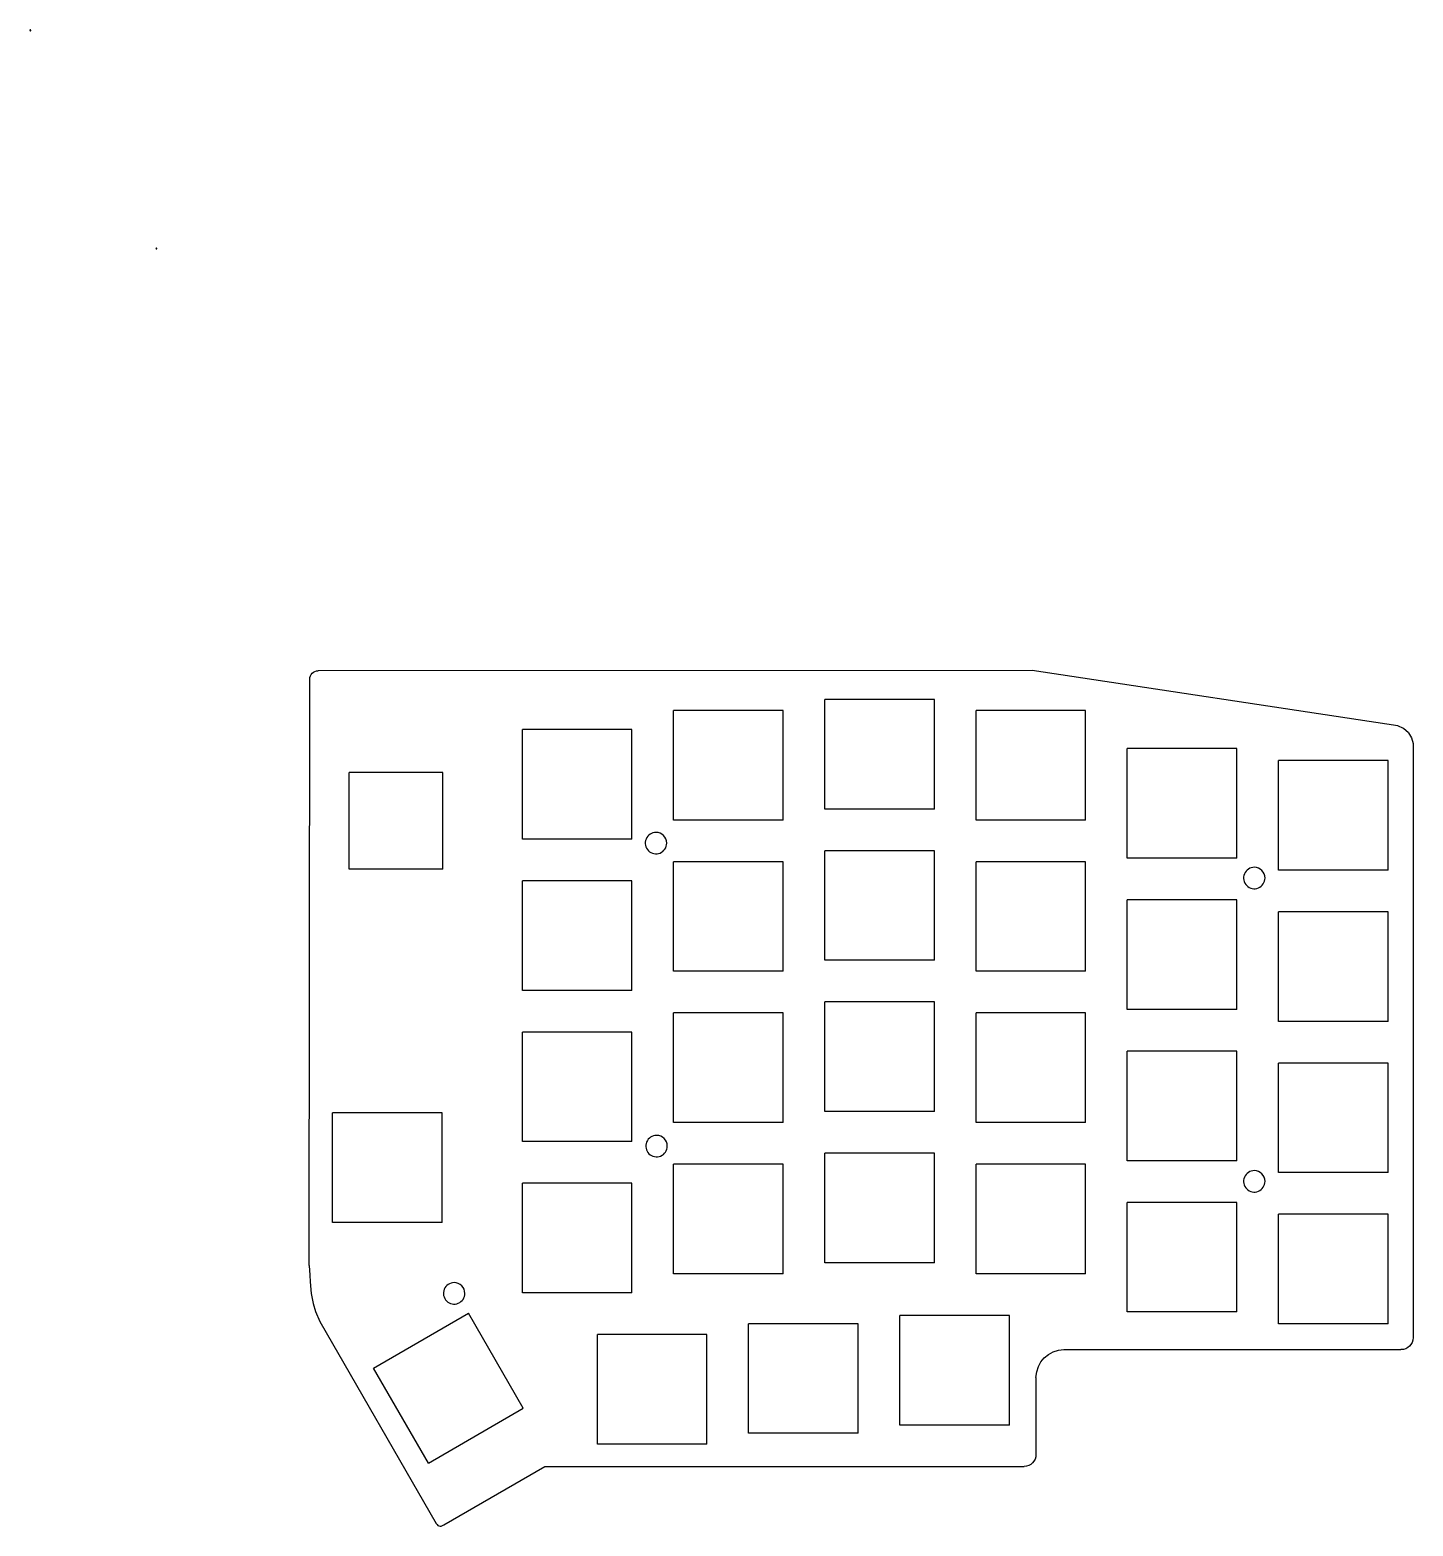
# Model space of a CAD drawing. Header units: millimetres. Extents: x 0 to 174, y 0 to 189.
import ezdxf

# ---------------------------------------------------------------- set-up
doc = ezdxf.new("R2010")
doc.units = ezdxf.units.MM
doc.layers.get('0').update_dxf_attribs({"linetype": 'CONTINUOUS'})

msp = doc.modelspace()

# ---------------------------------------------------------------- linework, layer by layer
at = {"color": 7}
for points in [[(0.05, 188.5442)], [(15.9291, 161.0621)], [(78.8721, 87.4824)], [(154.2467, 83.0914)], [(78.9432, 49.3239)], [(154.2467, 44.8914)], [(53.4416, 30.7819)]]:
    msp.add_lwpolyline(points, close=True, dxfattribs=at)
for points in [[(35.4269, 107.3882), (35.555, 107.5436)], [(35.555, 107.5436), (35.7104, 107.6717), (35.8888, 107.7685)], [(35.8888, 107.7685), (36.0859, 107.8296), (36.3011, 107.8511)], [(126.2507, 107.8544), (36.3011, 107.8511)], [(172.3422, 100.9201), (126.2507, 107.8544)], [(35.1917, 32.9244), (35.247, 106.797)], [(35.247, 106.797), (35.269, 107.0127), (35.3301, 107.2098)], [(35.3301, 107.2098), (35.4269, 107.3882)], [(100.1467, 90.4314), (100.1467, 104.2314)], [(113.9467, 104.2314), (100.1467, 104.2314)], [(113.9467, 90.4314), (113.9467, 104.2314)], [(81.0967, 89.0414), (81.0967, 102.8414)], [(94.8967, 102.8414), (81.0967, 102.8414)], [(94.8967, 89.0414), (94.8967, 102.8414)], [(119.1967, 89.0414), (119.1967, 102.8414)], [(132.9967, 102.8414), (119.1967, 102.8414)], [(132.9967, 89.0414), (132.9967, 102.8414)], [(62.0467, 86.6414), (62.0467, 100.4414)], [(75.8467, 100.4414), (62.0467, 100.4414)], [(75.8467, 86.6414), (75.8467, 100.4414)], [(173.0586, 100.575), (172.3422, 100.9201)], [(173.6801, 100.0312), (173.0586, 100.575)], [(173.6801, 100.0312), (174.0484, 99.3962)], [(138.2467, 84.2414), (138.2467, 98.0414)], [(152.0467, 98.0414), (138.2467, 98.0414)], [(152.0467, 84.2414), (152.0467, 98.0414)], [(174.0484, 99.3962), (174.2516, 98.685)], [(174.2516, 98.685), (174.2516, 23.8566)], [(157.2967, 82.7414), (157.2967, 96.5414)], [(171.0967, 96.5414), (157.2967, 96.5414)], [(171.0967, 82.7414), (171.0967, 96.5414)], [(52.0137, 95.0474), (40.2137, 95.0474)], [(52.0137, 82.8474), (40.2137, 82.8474), (40.2137, 95.0474)], [(52.0137, 82.8474), (52.0137, 95.0474)], [(94.8967, 89.0414), (81.0967, 89.0414)], [(113.9467, 90.4314), (100.1467, 90.4314)], [(132.9967, 89.0414), (119.1967, 89.0414)], [(75.8467, 86.6414), (62.0467, 86.6414)], [(100.1467, 71.3814), (100.1467, 85.1814)], [(113.9467, 85.1814), (100.1467, 85.1814)], [(113.9467, 71.3814), (113.9467, 85.1814)], [(81.0967, 69.9914), (81.0967, 83.7914)], [(94.8967, 83.7914), (81.0967, 83.7914)], [(94.8967, 69.9914), (94.8967, 83.7914)], [(119.1967, 69.9914), (119.1967, 83.7914)], [(132.9967, 83.7914), (119.1967, 83.7914)], [(132.9967, 69.9914), (132.9967, 83.7914)], [(152.0467, 84.2414), (138.2467, 84.2414)], [(62.0467, 67.5914), (62.0467, 81.3914)], [(75.8467, 81.3914), (62.0467, 81.3914)], [(75.8467, 67.5914), (75.8467, 81.3914)], [(171.0967, 82.7414), (157.2967, 82.7414)], [(138.2467, 65.1914), (138.2467, 78.9914)], [(152.0467, 78.9914), (138.2467, 78.9914)], [(152.0467, 65.1914), (152.0467, 78.9914)], [(157.2967, 63.6914), (157.2967, 77.4914)], [(171.0967, 77.4914), (157.2967, 77.4914)], [(171.0967, 63.6914), (171.0967, 77.4914)], [(94.8967, 69.9914), (81.0967, 69.9914)], [(113.9467, 71.3814), (100.1467, 71.3814)], [(132.9967, 69.9914), (119.1967, 69.9914)], [(75.8467, 67.5914), (62.0467, 67.5914)], [(100.1467, 52.3314), (100.1467, 66.1314)], [(113.9467, 66.1314), (100.1467, 66.1314)], [(113.9467, 52.3314), (113.9467, 66.1314)], [(81.0967, 50.9414), (81.0967, 64.7414)], [(94.8967, 64.7414), (81.0967, 64.7414)], [(94.8967, 50.9414), (94.8967, 64.7414)], [(119.1967, 50.9414), (119.1967, 64.7414)], [(132.9967, 64.7414), (119.1967, 64.7414)], [(132.9967, 50.9414), (132.9967, 64.7414)], [(152.0467, 65.1914), (138.2467, 65.1914)], [(62.0467, 48.5414), (62.0467, 62.3414)], [(75.8467, 62.3414), (62.0467, 62.3414)], [(75.8467, 48.5414), (75.8467, 62.3414)], [(171.0967, 63.6914), (157.2967, 63.6914)], [(138.2467, 46.1414), (138.2467, 59.9414)], [(152.0467, 59.9414), (138.2467, 59.9414)], [(152.0467, 46.1414), (152.0467, 59.9414)], [(157.2967, 44.6414), (157.2967, 58.4414)], [(171.0967, 58.4414), (157.2967, 58.4414)], [(171.0967, 44.6414), (171.0967, 58.4414)], [(38.1215, 38.3561), (38.1215, 52.1561)], [(51.9215, 52.1561), (38.1215, 52.1561)], [(51.9215, 38.3561), (51.9215, 52.1561)], [(94.8967, 50.9414), (81.0967, 50.9414)], [(113.9467, 52.3314), (100.1467, 52.3314)], [(132.9967, 50.9414), (119.1967, 50.9414)], [(75.8467, 48.5414), (62.0467, 48.5414)], [(81.0967, 31.8914), (81.0967, 45.6914)], [(94.8967, 45.6914), (81.0967, 45.6914)], [(94.8967, 31.8914), (94.8967, 45.6914)], [(100.1467, 33.2814), (100.1467, 47.0814)], [(113.9467, 47.0814), (100.1467, 47.0814)], [(113.9467, 33.2814), (113.9467, 47.0814)], [(119.1967, 31.8914), (119.1967, 45.6914)], [(132.9967, 45.6914), (119.1967, 45.6914)], [(132.9967, 31.8914), (132.9967, 45.6914)], [(152.0467, 46.1414), (138.2467, 46.1414)], [(171.0967, 44.6414), (157.2967, 44.6414)], [(62.0467, 29.4914), (62.0467, 43.2914)], [(75.8467, 43.2914), (62.0467, 43.2914)], [(75.8467, 29.4914), (75.8467, 43.2914)], [(138.2467, 27.0914), (138.2467, 40.8914)], [(152.0467, 40.8914), (138.2467, 40.8914)], [(152.0467, 27.0914), (152.0467, 40.8914)], [(51.9215, 38.3561), (38.1215, 38.3561)], [(157.2967, 25.5914), (157.2967, 39.3914)], [(171.0967, 39.3914), (157.2967, 39.3914)], [(171.0967, 25.5914), (171.0967, 39.3914)], [(35.1917, 32.9244), (35.2552, 31.7179)], [(113.9467, 33.2814), (100.1467, 33.2814)], [(35.2552, 31.7179), (35.3187, 30.8924)], [(35.3187, 30.8924), (35.4457, 29.4319)], [(94.8967, 31.8914), (81.0967, 31.8914)], [(132.9967, 31.8914), (119.1967, 31.8914)], [(35.4457, 29.4319), (35.6997, 28.1619)], [(75.8467, 29.4914), (62.0467, 29.4914)], [(35.6997, 28.1619), (35.9664, 27.1459)], [(35.9664, 27.1459), (36.5252, 25.8759)], [(43.2921, 20.0195), (55.2433, 26.9195)], [(62.1433, 14.9684), (55.2433, 26.9195)], [(109.5967, 12.8414), (109.5967, 26.6414)], [(123.3967, 26.6414), (109.5967, 26.6414)], [(123.3967, 12.8414), (123.3967, 26.6414)], [(152.0467, 27.0914), (138.2467, 27.0914)], [(36.5252, 25.8759), (51.1765, 0.4533)], [(90.5444, 11.8131), (90.5444, 25.6131)], [(104.3444, 25.6131), (90.5444, 25.6131)], [(104.3444, 11.8131), (104.3444, 25.6131)], [(171.0967, 25.5914), (157.2967, 25.5914)], [(71.4967, 10.4414), (71.4967, 24.2414)], [(85.2967, 24.2414), (71.4967, 24.2414)], [(85.2967, 10.4414), (85.2967, 24.2414)], [(173.8054, 22.7844), (173.5835, 22.6013), (173.3287, 22.4631)], [(173.9885, 23.0063), (173.8054, 22.7844)], [(174.2141, 23.5428), (174.1267, 23.2611), (173.9885, 23.0063)], [(174.2516, 23.8566), (174.2141, 23.5428)], [(127.0409, 20.2109), (127.3634, 20.8054)], [(127.3634, 20.8054), (127.7906, 21.3233)], [(127.7906, 21.3233), (128.3085, 21.7505)], [(128.3085, 21.7505), (128.903, 22.073)], [(128.903, 22.073), (129.5602, 22.2768)], [(129.5602, 22.2768), (130.2661, 22.3478)], [(130.2661, 22.3478), (172.7276, 22.3479)], [(173.3287, 22.4631), (173.047, 22.3757), (172.7276, 22.3479)], [(50.1921, 8.0684), (43.2921, 20.0195)], [(126.7409, 18.8452), (126.7398, 9.1138)], [(126.7409, 18.8452), (126.8371, 19.5537)], [(126.8371, 19.5537), (127.0409, 20.2109)], [(50.1921, 8.0684), (62.1433, 14.9684)], [(104.3444, 11.8131), (90.5444, 11.8131)], [(123.3967, 12.8414), (109.5967, 12.8414)], [(85.2967, 10.4414), (71.4967, 10.4414)], [(51.9736, 0.1842), (52.1415, 0.2697), (64.8665, 7.6362)], [(64.8665, 7.6362), (125.2398, 7.6362)], [(125.5423, 7.6666), (125.2398, 7.6362)], [(125.8239, 7.754), (125.5423, 7.6666)], [(126.0787, 7.8922), (125.8239, 7.754)], [(126.3007, 8.0753), (126.0787, 7.8922)], [(126.4838, 8.2972), (126.3007, 8.0753)], [(126.622, 8.552), (126.4838, 8.2972)], [(126.7093, 8.8337), (126.622, 8.552)], [(126.7398, 9.1138), (126.7093, 8.8337)], [(51.1765, 0.4533), (51.282, 0.3186)], [(51.282, 0.3186), (51.399, 0.2189), (51.5272, 0.155)], [(51.5272, 0.155), (51.666, 0.1275)], [(51.666, 0.1275), (51.8149, 0.137)], [(51.8149, 0.137), (51.9736, 0.1842)]]:
    msp.add_lwpolyline(points, dxfattribs=at)
for points in [[(0.003806, 188.513334), (-0.003933, 188.49465), (0.000345, 188.473145), (0.014645, 188.458845)], [(0.05, 188.5442), (0.029777, 188.5442), (0.011545, 188.532018), (0.003806, 188.513334)], [(0.014645, 188.458845), (0.028945, 188.444545), (0.05045, 188.440267), (0.069134, 188.448006)], [(0.085355, 188.529555), (0.075979, 188.538932), (0.063261, 188.5442), (0.05, 188.5442)], [(0.069134, 188.448006), (0.087818, 188.455745), (0.1, 188.473977), (0.1, 188.4942)], [(0.1, 188.4942), (0.1, 188.507461), (0.094732, 188.520179), (0.085355, 188.529555)], [(15.882906, 161.031234), (15.875167, 161.01255), (15.879445, 160.991045), (15.893745, 160.976745)], [(15.9291, 161.0621), (15.908877, 161.0621), (15.890645, 161.049918), (15.882906, 161.031234)], [(15.893745, 160.976745), (15.908045, 160.962445), (15.92955, 160.958167), (15.948234, 160.965906)], [(15.964455, 161.047455), (15.955079, 161.056832), (15.942361, 161.0621), (15.9291, 161.0621)], [(15.948234, 160.965906), (15.966918, 160.973645), (15.9791, 160.991877), (15.9791, 161.0121)], [(15.9791, 161.0121), (15.9791, 161.025361), (15.973832, 161.038079), (15.964455, 161.047455)], [(78.8721, 87.4824), (78.326076, 87.4824), (77.833817, 87.153483), (77.624863, 86.649023)], [(80.2221, 86.1324), (80.2221, 86.877984), (79.617684, 87.4824), (78.8721, 87.4824)], [(77.624863, 86.649023), (77.415908, 86.144562), (77.531409, 85.563903), (77.917506, 85.177806)], [(77.917506, 85.177806), (78.303603, 84.791709), (78.884262, 84.676208), (79.388723, 84.885163)], [(79.388723, 84.885163), (79.893183, 85.094117), (80.2221, 85.586376), (80.2221, 86.1324)], [(154.2467, 83.0914), (153.700676, 83.0914), (153.208417, 82.762483), (152.999463, 82.258023)], [(155.201294, 82.695994), (154.94812, 82.949168), (154.604742, 83.0914), (154.2467, 83.0914)], [(152.999463, 82.258023), (152.790508, 81.753562), (152.906009, 81.172903), (153.292106, 80.786806)], [(154.763323, 80.494163), (155.267783, 80.703117), (155.5967, 81.195376), (155.5967, 81.7414)], [(155.5967, 81.7414), (155.5967, 82.099442), (155.454468, 82.44282), (155.201294, 82.695994)], [(153.292106, 80.786806), (153.678203, 80.400709), (154.258862, 80.285208), (154.763323, 80.494163)], [(78.9432, 49.3239), (78.397176, 49.3239), (77.904917, 48.994983), (77.695963, 48.490523)], [(80.2932, 47.9739), (80.2932, 48.719484), (79.688784, 49.3239), (78.9432, 49.3239)], [(77.695963, 48.490523), (77.487008, 47.986062), (77.602509, 47.405403), (77.988606, 47.019306)], [(79.459823, 46.726663), (79.964283, 46.935617), (80.2932, 47.427876), (80.2932, 47.9739)], [(77.988606, 47.019306), (78.374703, 46.633209), (78.955362, 46.517708), (79.459823, 46.726663)], [(152.999463, 44.058023), (152.790508, 43.553562), (152.906009, 42.972903), (153.292106, 42.586806)], [(154.2467, 44.8914), (153.700676, 44.8914), (153.208417, 44.562483), (152.999463, 44.058023)], [(155.201294, 44.495994), (154.94812, 44.749168), (154.604742, 44.8914), (154.2467, 44.8914)], [(154.763323, 42.294163), (155.267783, 42.503117), (155.5967, 42.995376), (155.5967, 43.5414)], [(155.5967, 43.5414), (155.5967, 43.899442), (155.454468, 44.24282), (155.201294, 44.495994)], [(153.292106, 42.586806), (153.678203, 42.200709), (154.258862, 42.085208), (154.763323, 42.294163)], [(53.4416, 30.7819), (52.895576, 30.7819), (52.403317, 30.452983), (52.194363, 29.948523)], [(54.396194, 30.386494), (54.14302, 30.639668), (53.799642, 30.7819), (53.4416, 30.7819)], [(54.7916, 29.4319), (54.7916, 29.789942), (54.649368, 30.13332), (54.396194, 30.386494)], [(52.194363, 29.948523), (51.985408, 29.444062), (52.100909, 28.863403), (52.487006, 28.477306)], [(52.487006, 28.477306), (52.873103, 28.091209), (53.453762, 27.975708), (53.958223, 28.184663)], [(53.958223, 28.184663), (54.462683, 28.393617), (54.7916, 28.885876), (54.7916, 29.4319)]]:
    msp.add_open_spline(points, degree=3, dxfattribs=at)

doc.saveas('drawing.dxf')
